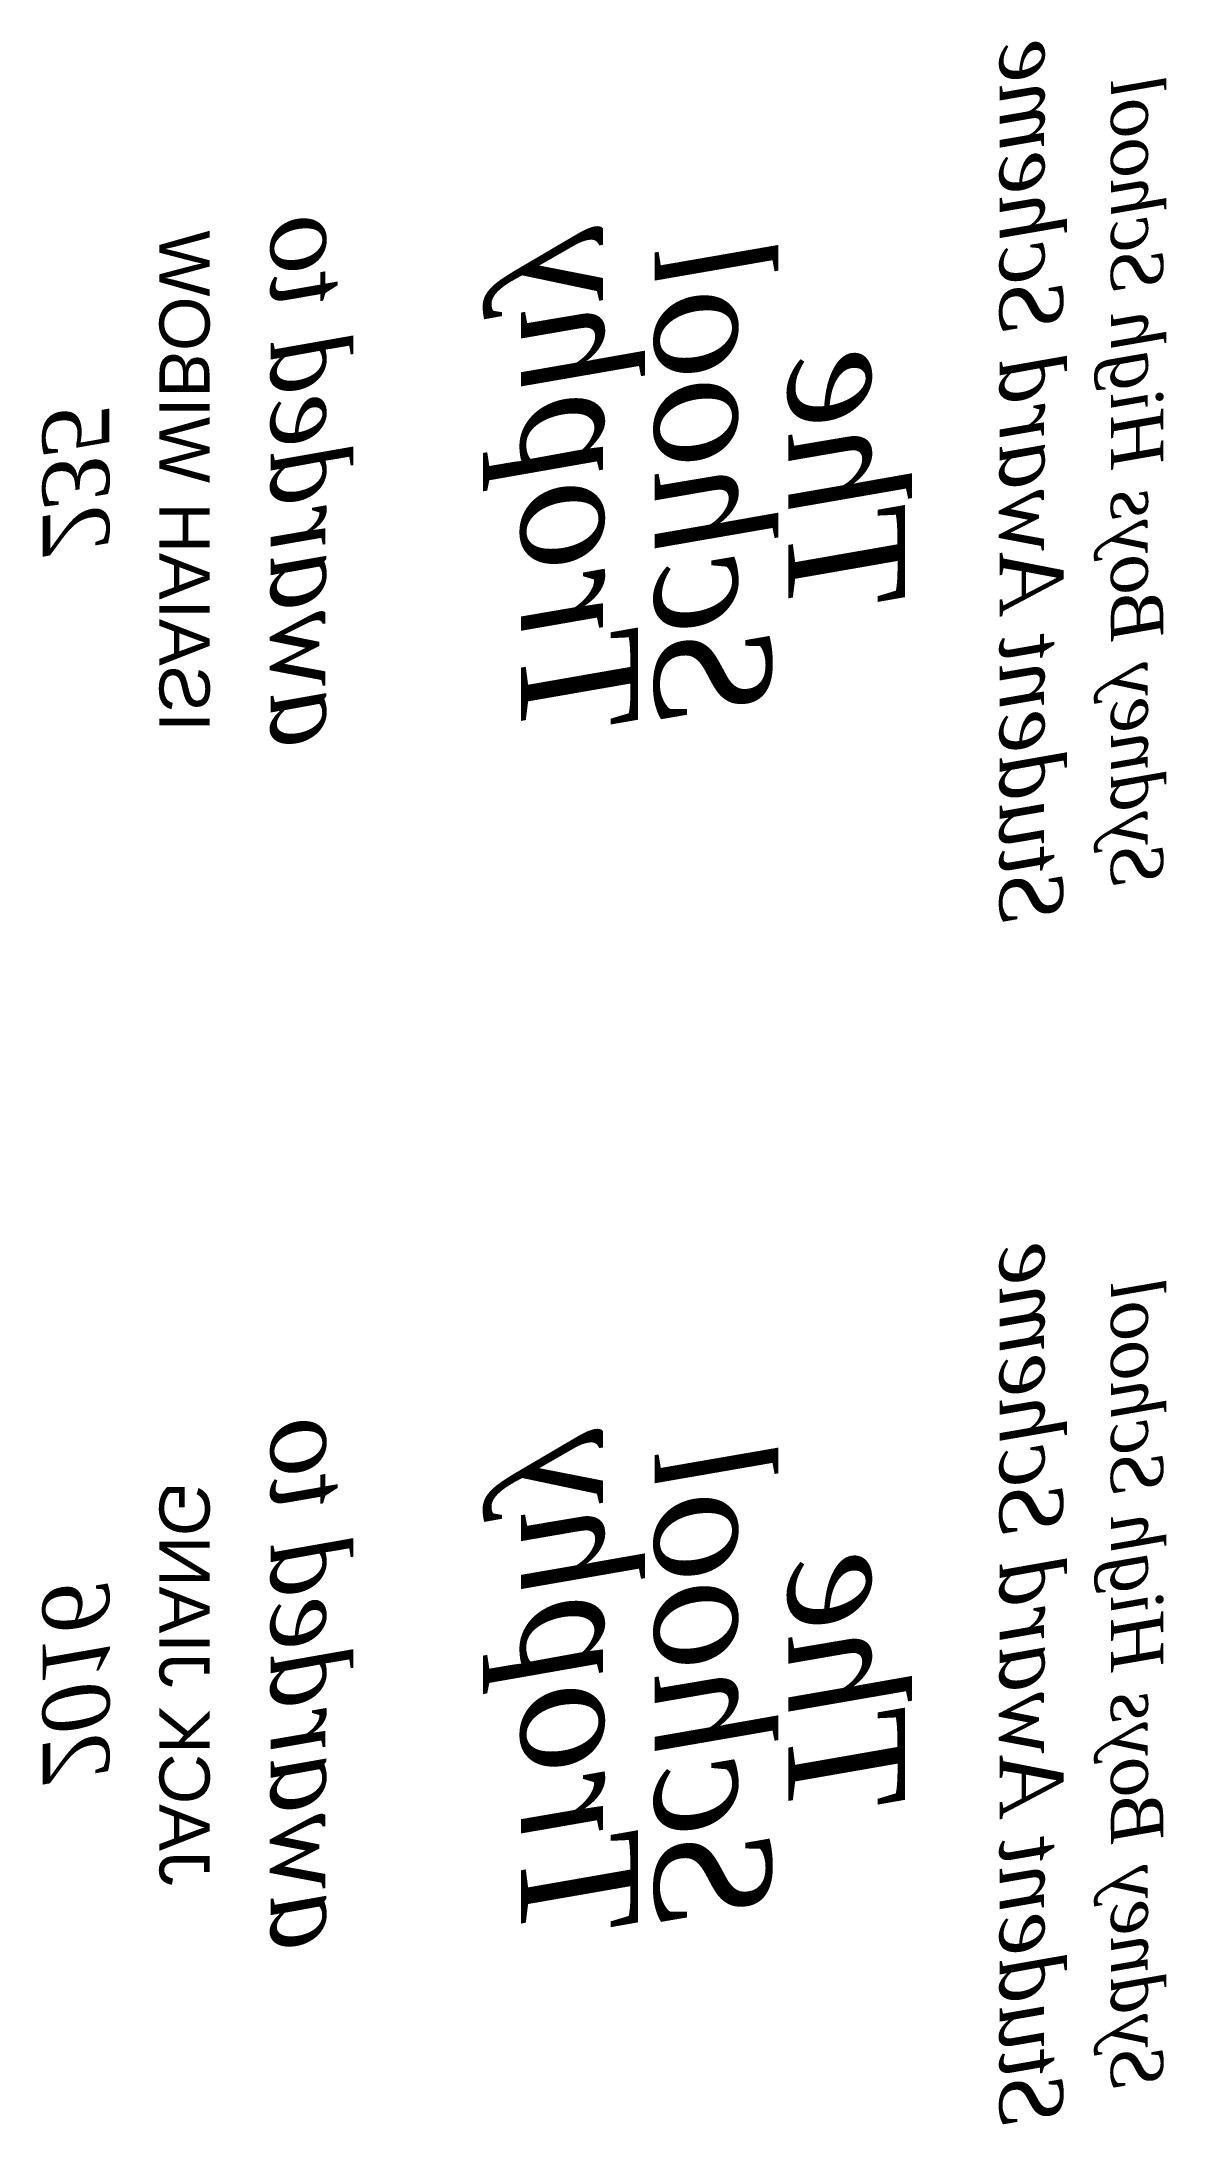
# Model space of a CAD drawing. Extents: x 56 to 157, y 23 to 211.
import ezdxf
from ezdxf.enums import TextEntityAlignment as Align

# ---------------------------------------------------------------- set-up
doc = ezdxf.new("R2010")
doc.units = 0
doc.styles.get("Standard").update_dxf_attribs({"font": 'arial.ttf'})
doc.styles.add('TIMES_ITALIC', font='timesi.ttf')

msp = doc.modelspace()

# ---------------------------------------------------------------- texts
at = {"layer": 'LINES', "color": 250, "linetype": 'ByBlock', "style": 'TIMES_ITALIC', "text_generation_flag": 2}
for s, height, p in [('Student Award Scheme', 5.7, (142.275, 171.16)), ('Sydney Boys High School', 4.7, (152.275, 171.16)), ('awarded to', 7, (76.775, 171.16)), ('Trophy', 10.5, (99.275, 171.16)), ('School', 10.5, (111.275, 171.16)), ('The', 10.5, (123.275, 171.16)), ('235', 6, (56.275, 171.16)), ('Student Award Scheme', 5.7, (142.275, 63.08)), ('Sydney Boys High School', 4.7, (152.275, 63.08)), ('awarded to', 7, (76.775, 63.08)), ('Trophy', 10.5, (99.275, 63.08)), ('School', 10.5, (111.275, 63.08)), ('The', 10.5, (123.275, 63.08)), ('2016', 6, (56.275, 63.08))]:
    msp.add_text(s, height=height, rotation=270, dxfattribs=at).set_placement(p, align=Align.CENTER)
at = {"layer": 'LINES', "color": 250, "linetype": 'ByBlock', "text_generation_flag": 2}
for s, p in [('ISAIAH WIBOW', (66.775, 171.16)), ('JACK JIANG', (66.775, 63.08))]:
    msp.add_text(s, height=4.5, rotation=270, dxfattribs=at).set_placement(p, align=Align.CENTER)

doc.saveas('drawing.dxf')
